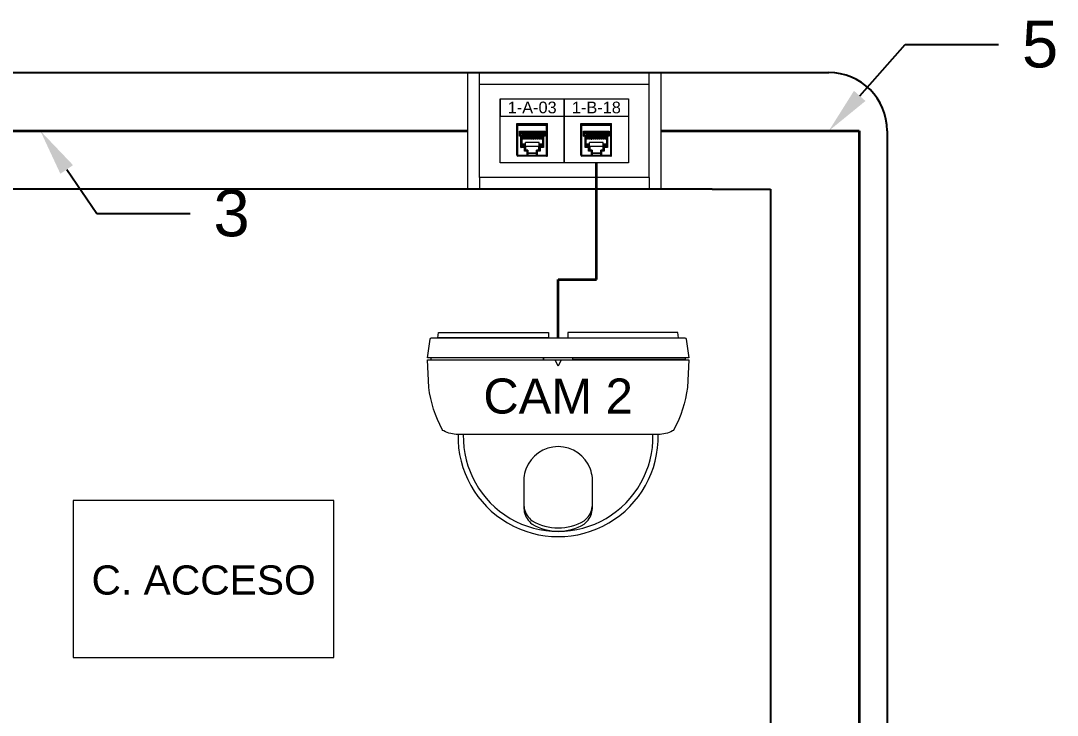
# Model space of a CAD drawing. Header units: millimetres. Extents: x 1256 to 2931, y 3298 to 3694.
# Drawn here: x 1942.9 to 2031.7, y 3481.2 to 3540.7 of the extents above; entities that cross this region are included whole.
import ezdxf
from ezdxf import colors
from ezdxf.entities.mleader import LeaderData, LeaderLine
from ezdxf.math import Vec2, Vec3

# ---------------------------------------------------------------- set-up
doc = ezdxf.new("R2010")
doc.units = ezdxf.units.MM
doc.layers.get('0').update_dxf_attribs({"color": 250, "lineweight": 5})
for name, color, linetype, lineweight in [('001_Dark_1 10', 7, 'Continuous', 0), ('C. Acces', 250, 'Continuous', 5), ('Cams', 1, 'Continuous', 35), ('Canales', 250, 'Continuous', 25), ('Directrius', 1, 'Continuous', 35), ('Recepció', 1, 'Continuous', 35), ('Roseta', 250, 'Continuous', 5)]:
    doc.layers.add(name, color=color, linetype=linetype, lineweight=lineweight)
doc.styles.get("Standard").update_dxf_attribs({"font": 'Arial.ttf'})
pattern_1 = [(45, (1865.3918, 3416.090486), (-0.03132663, 0.03132663), [])]
pattern_2 = [(45, (1870.8918, 3416.090486), (-0.03132663, 0.03132663), [])]

msp = doc.modelspace()

# ---------------------------------------------------------------- hatches: boundary and pattern name
at = {"layer": 'Roseta'}
h = msp.add_hatch(dxfattribs=at)
h.set_pattern_fill('ANSI31', color=256, scale=0.013954, style=0)
h.set_pattern_definition(pattern_1)
h.paths.add_polyline_path([(1986.112, 3531.112), (1986.053, 3531.112), (1986.038, 3531.111), (1986.038, 3530.535), (1986.112, 3530.535)])
h = msp.add_hatch(dxfattribs=at)
h.set_pattern_fill('ANSI31', color=256, scale=0.013954, style=0)
h.set_pattern_definition(pattern_1)
h.paths.add_polyline_path([(1986.29, 3531.112), (1986.227, 3531.112), (1986.215, 3531.111), (1986.215, 3530.535), (1986.29, 3530.535)])
h.paths.add_polyline_path([(1986.466, 3531.112), (1986.391, 3531.112), (1986.391, 3530.535), (1986.466, 3530.535)])
h.paths.add_polyline_path([(1986.644, 3531.112), (1986.569, 3531.112), (1986.569, 3530.535), (1986.644, 3530.535)])
h.paths.add_polyline_path([(1986.821, 3531.112), (1986.746, 3531.112), (1986.746, 3530.535), (1986.821, 3530.535)])
h.paths.add_polyline_path([(1986.923, 3530.535), (1986.998, 3530.535), (1986.998, 3531.112), (1986.923, 3531.112)])
h.paths.add_polyline_path([(1987.102, 3530.535), (1987.176, 3530.535), (1987.176, 3531.112), (1987.102, 3531.112)])
h = msp.add_hatch(dxfattribs=at)
h.set_pattern_fill('ANSI31', color=256, scale=0.013954, style=0)
h.set_pattern_definition(pattern_1)
h.paths.add_polyline_path([(1987.282, 3530.535), (1987.357, 3530.535), (1987.357, 3531.112), (1987.352, 3531.112), (1987.282, 3531.112)])
h = msp.add_hatch(dxfattribs=at)
h.set_pattern_fill('ANSI31', color=256, scale=0.013954, style=0)
h.set_pattern_definition(pattern_2)
h.paths.add_polyline_path([(1991.612, 3531.112), (1991.553, 3531.112), (1991.538, 3531.111), (1991.538, 3530.535), (1991.612, 3530.535)])
h = msp.add_hatch(dxfattribs=at)
h.set_pattern_fill('ANSI31', color=256, scale=0.013954, style=0)
h.set_pattern_definition(pattern_2)
h.paths.add_polyline_path([(1991.79, 3531.112), (1991.727, 3531.112), (1991.715, 3531.111), (1991.715, 3530.535), (1991.79, 3530.535)])
h.paths.add_polyline_path([(1991.966, 3531.112), (1991.891, 3531.112), (1991.891, 3530.535), (1991.966, 3530.535)])
h.paths.add_polyline_path([(1992.144, 3531.112), (1992.069, 3531.112), (1992.069, 3530.535), (1992.144, 3530.535)])
h.paths.add_polyline_path([(1992.321, 3531.112), (1992.246, 3531.112), (1992.246, 3530.535), (1992.321, 3530.535)])
h.paths.add_polyline_path([(1992.423, 3530.535), (1992.498, 3530.535), (1992.498, 3531.112), (1992.423, 3531.112)])
h.paths.add_polyline_path([(1992.602, 3530.535), (1992.676, 3530.535), (1992.676, 3531.112), (1992.602, 3531.112)])
h = msp.add_hatch(dxfattribs=at)
h.set_pattern_fill('ANSI31', color=256, scale=0.013954, style=0)
h.set_pattern_definition(pattern_2)
h.paths.add_polyline_path([(1992.782, 3530.535), (1992.857, 3530.535), (1992.857, 3531.112), (1992.852, 3531.112), (1992.782, 3531.112)])

# ---------------------------------------------------------------- linework, layer by layer
at = {"layer": '001_Dark_1 10'}
for points in [[(1978.618, 3513.524), (1978.658, 3513.984), (1988.094, 3513.984), (1988.094, 3513.524)], [(1999.216, 3513.524), (1999.175, 3513.984), (1989.74, 3513.984), (1989.74, 3513.524)], [(1978.025, 3511.634), (1987.666, 3511.634), (1987.666, 3511.808), (1978.025, 3511.808)], [(1990.168, 3511.634), (1990.168, 3511.808), (1987.666, 3511.808), (1987.666, 3511.634)], [(1989.17, 3511.634), (1988.917, 3511.092), (1988.664, 3511.634)], [(1999.808, 3511.634), (1990.168, 3511.634), (1990.168, 3511.808), (1999.808, 3511.808)]]:
    msp.add_lwpolyline(points, close=True, dxfattribs=at)
for points in [[(1977.715, 3511.808), (1977.941, 3513.411, -0.373885), (1978.07, 3513.524), (1999.764, 3513.524, -0.373885), (1999.893, 3513.411), (2000.118, 3511.808)], [(2000.118, 3511.634), (1999.994, 3509.264, -0.09279), (1998.839, 3505.659, -0.1504), (1998.716, 3505.537, -0.118988), (1997.494, 3505.236), (1980.34, 3505.236, -0.118988), (1979.118, 3505.537, -0.1504), (1978.994, 3505.659, -0.09279), (1977.839, 3509.264), (1977.715, 3511.634)], [(1980.34, 3505.236, 1.02), (1997.494, 3505.236)], [(1985.986, 3499.168, 0.057517), (1986.018, 3498.891, 0.1735), (1986.682, 3497.852, 0.276322), (1991.152, 3497.852, 0.1735), (1991.815, 3498.891, 0.057517), (1991.847, 3499.168), (1991.847, 3501.535, 0.075804), (1991.676, 3502.267, 0.700635), (1986.158, 3502.267, 0.075804), (1985.986, 3501.535)]]:
    msp.add_lwpolyline(points, format="xyb", close=True, dxfattribs=at)
msp.add_lwpolyline([(1985.986, 3499.168), (1985.986, 3498.886, 0.057517), (1986.018, 3498.609, 0.1735), (1986.682, 3497.57, 0.276322), (1991.152, 3497.57, 0.1735), (1991.815, 3498.609, 0.057517), (1991.847, 3498.886), (1991.847, 3499.168)], format="xyb", dxfattribs=at)
msp.add_arc((1988.917, 3505.066), 8.125, 178.86547, 1.13453, dxfattribs=at)
msp.add_point((1988.917, 3513.984), dxfattribs=at)
at = {"layer": 'C. Acces'}
for p, q in [((1947.382, 3499.597), (1947.382, 3486.148)), ((1969.711, 3499.597), (1947.382, 3499.597)), ((1969.711, 3486.148), (1969.711, 3499.597)), ((1947.382, 3486.148), (1969.711, 3486.148))]:
    msp.add_line(p, q, dxfattribs=at)
at = {"layer": 'Cams'}
for p, q in [((1992.194, 3518.524), (1992.194, 3528.489)), ((1988.917, 3513.524), (1988.917, 3518.524)), ((1988.917, 3518.524), (1992.194, 3518.524))]:
    msp.add_line(p, q, dxfattribs=at)
at = {"layer": 'Canales'}
for p, q in [((1867.104, 3536.239), (2012.104, 3536.239)), ((2017.104, 3531.239), (2017.104, 3411.239)), ((2002.104, 3526.239), (1867.104, 3526.239)), ((2002.104, 3526.239), (2007.104, 3526.239)), ((2007.104, 3526.239), (2007.104, 3521.239)), ((2007.104, 3521.239), (2007.104, 3471.239))]:
    msp.add_line(p, q, dxfattribs=at)
msp.add_arc((2012.104, 3531.239), 5, 0, 90, dxfattribs=at)
at = {"layer": 'Recepció'}
for p, q in [((1941.184, 3531.239), (1981.184, 3531.239)), ((1997.704, 3531.239), (2012.704, 3531.239)), ((2012.704, 3531.239), (2014.704, 3531.239)), ((2014.704, 3531.239), (2014.704, 3406.239))]:
    msp.add_line(p, q, dxfattribs=at)
at = {"layer": 'Roseta'}
for p, q in [((1981.184, 3536.239), (1997.704, 3536.239)), ((1981.184, 3526.239), (1981.184, 3536.239)), ((1982.184, 3527.239), (1982.184, 3536.239)), ((1996.704, 3527.239), (1996.704, 3536.239)), ((1997.704, 3536.239), (1997.704, 3526.239)), ((1982.184, 3535.239), (1996.704, 3535.239)), ((1983.944, 3533.989), (1989.444, 3533.989)), ((1983.944, 3528.489), (1983.944, 3533.989)), ((1983.944, 3533.989), (1983.944, 3532.489)), ((1989.444, 3533.989), (1989.444, 3528.489)), ((1989.444, 3533.989), (1994.944, 3533.989)), ((1989.444, 3528.489), (1989.444, 3533.989)), ((1989.444, 3528.489), (1989.444, 3533.989)), ((1994.944, 3533.989), (1994.944, 3528.489)), ((1983.944, 3532.489), (1994.944, 3532.489)), ((1985.369, 3531.859), (1988.003, 3531.859)), ((1990.869, 3531.859), (1993.503, 3531.859)), ((1987.933, 3529.068), (1985.456, 3529.068)), ((1993.433, 3529.068), (1990.956, 3529.068)), ((1989.444, 3528.489), (1983.944, 3528.489)), ((1994.944, 3528.489), (1989.444, 3528.489)), ((1996.704, 3527.239), (1982.184, 3527.239)), ((1982.184, 3527.239), (1982.184, 3526.239)), ((1996.704, 3527.239), (1996.704, 3526.239)), ((1997.704, 3526.239), (1981.184, 3526.239))]:
    msp.add_line(p, q, dxfattribs=at)
at = {"layer": 'Roseta', "linetype": 'Continuous'}
for p, q in [((1985.369, 3529.155), (1985.369, 3531.859)), ((1985.369, 3531.736), (1988.003, 3531.736)), ((1985.456, 3529.068), (1985.456, 3531.859)), ((1985.456, 3531.824), (1987.933, 3531.824)), ((1987.933, 3529.068), (1987.933, 3531.859)), ((1988.003, 3529.068), (1988.003, 3531.859)), ((1990.869, 3529.155), (1990.869, 3531.859)), ((1990.869, 3531.736), (1993.503, 3531.736)), ((1990.956, 3529.068), (1990.956, 3531.859)), ((1990.956, 3531.824), (1993.433, 3531.824)), ((1993.433, 3529.068), (1993.433, 3531.859)), ((1993.503, 3529.068), (1993.503, 3531.859)), ((1985.596, 3531.211), (1987.793, 3531.211)), ((1985.596, 3530.777), (1985.596, 3531.211)), ((1985.735, 3530.777), (1985.596, 3530.777)), ((1985.683, 3531.124), (1987.706, 3531.124)), ((1985.683, 3530.864), (1985.683, 3531.124)), ((1985.683, 3531.124), (1985.683, 3531.124)), ((1985.683, 3531.112), (1987.706, 3531.112)), ((1985.683, 3531.072), (1985.691, 3531.072)), ((1985.683, 3530.864), (1985.857, 3530.864)), ((1985.691, 3530.995), (1985.691, 3531.112)), ((1985.866, 3531.082), (1985.691, 3531.082)), ((1985.866, 3530.995), (1985.691, 3530.995)), ((1985.735, 3529.818), (1985.735, 3530.777)), ((1985.822, 3529.905), (1985.822, 3530.864)), ((1985.857, 3530.995), (1985.857, 3530.535)), ((1985.866, 3530.535), (1985.866, 3531.112)), ((1985.875, 3531.112), (1985.875, 3530.535)), ((1985.942, 3530.535), (1985.942, 3531.073)), ((1985.942, 3531.073), (1986.024, 3531.073)), ((1986.024, 3531.072), (1985.942, 3531.072)), ((1986.024, 3530.535), (1986.024, 3531.073)), ((1986.031, 3531.112), (1986.031, 3530.535)), ((1986.038, 3531.112), (1986.038, 3530.535)), ((1986.053, 3531.112), (1986.038, 3531.111)), ((1986.112, 3531.112), (1986.112, 3530.535)), ((1986.12, 3530.535), (1986.12, 3531.073)), ((1986.12, 3531.073), (1986.202, 3531.073)), ((1986.202, 3531.072), (1986.12, 3531.072)), ((1986.202, 3530.535), (1986.202, 3531.073)), ((1986.21, 3531.112), (1986.21, 3530.535)), ((1986.215, 3531.112), (1986.215, 3530.535)), ((1986.227, 3531.112), (1986.215, 3531.111)), ((1986.29, 3531.112), (1986.29, 3530.535)), ((1986.298, 3530.535), (1986.298, 3531.073)), ((1986.298, 3531.073), (1986.38, 3531.073)), ((1986.38, 3531.072), (1986.298, 3531.072)), ((1986.38, 3530.535), (1986.38, 3531.073)), ((1986.389, 3531.112), (1986.389, 3530.535)), ((1986.391, 3531.112), (1986.391, 3530.535)), ((1986.466, 3531.112), (1986.466, 3530.535)), ((1986.476, 3530.535), (1986.476, 3531.073)), ((1986.476, 3531.073), (1986.557, 3531.073)), ((1986.557, 3531.072), (1986.476, 3531.072)), ((1986.557, 3530.535), (1986.557, 3531.073)), ((1986.567, 3531.112), (1986.567, 3530.535)), ((1986.569, 3531.112), (1986.569, 3530.535)), ((1986.644, 3531.112), (1986.644, 3530.535)), ((1986.653, 3530.535), (1986.653, 3531.073)), ((1986.653, 3531.073), (1986.735, 3531.073)), ((1986.735, 3531.072), (1986.653, 3531.072)), ((1986.735, 3530.535), (1986.735, 3531.073)), ((1986.746, 3531.112), (1986.746, 3530.535)), ((1986.821, 3531.112), (1986.821, 3530.535)), ((1986.821, 3531.112), (1986.821, 3530.535)), ((1986.831, 3530.535), (1986.831, 3531.073)), ((1986.831, 3531.073), (1986.913, 3531.073)), ((1986.913, 3531.072), (1986.831, 3531.072)), ((1986.913, 3530.535), (1986.913, 3531.073)), ((1986.923, 3531.112), (1986.923, 3530.535)), ((1986.998, 3531.112), (1986.998, 3530.535)), ((1986.999, 3531.112), (1986.999, 3530.535)), ((1987.009, 3530.535), (1987.009, 3531.073)), ((1987.009, 3531.073), (1987.091, 3531.073)), ((1987.091, 3531.072), (1987.009, 3531.072)), ((1987.091, 3530.535), (1987.091, 3531.073)), ((1987.102, 3531.112), (1987.102, 3530.535)), ((1987.176, 3531.112), (1987.176, 3530.535)), ((1987.18, 3531.112), (1987.18, 3530.535)), ((1987.187, 3530.535), (1987.187, 3531.073)), ((1987.187, 3531.073), (1987.269, 3531.073)), ((1987.269, 3531.072), (1987.187, 3531.072)), ((1987.269, 3530.535), (1987.269, 3531.073)), ((1987.282, 3531.112), (1987.282, 3530.535)), ((1987.357, 3531.112), (1987.352, 3531.112)), ((1987.357, 3531.113), (1987.357, 3531.112)), ((1987.357, 3531.112), (1987.357, 3530.535)), ((1987.361, 3531.112), (1987.361, 3530.535)), ((1987.365, 3530.535), (1987.365, 3531.073)), ((1987.365, 3531.073), (1987.447, 3531.073)), ((1987.447, 3531.072), (1987.365, 3531.072)), ((1987.447, 3530.535), (1987.447, 3531.073)), ((1987.514, 3530.535), (1987.514, 3531.112)), ((1987.523, 3530.535), (1987.523, 3531.112)), ((1987.523, 3531.082), (1987.697, 3531.082)), ((1987.697, 3530.995), (1987.523, 3530.995)), ((1987.532, 3530.995), (1987.532, 3530.535)), ((1987.706, 3530.864), (1987.532, 3530.864)), ((1987.566, 3530.864), (1987.566, 3529.905)), ((1987.793, 3530.777), (1987.654, 3530.777)), ((1987.654, 3530.777), (1987.654, 3529.818)), ((1987.697, 3530.995), (1987.697, 3531.112)), ((1987.706, 3531.072), (1987.697, 3531.072)), ((1987.706, 3531.124), (1987.706, 3530.864)), ((1987.706, 3531.124), (1987.706, 3531.124)), ((1987.793, 3531.211), (1987.793, 3530.777)), ((1991.096, 3531.211), (1993.293, 3531.211)), ((1991.096, 3530.777), (1991.096, 3531.211)), ((1991.235, 3530.777), (1991.096, 3530.777)), ((1991.183, 3531.124), (1993.206, 3531.124)), ((1991.183, 3530.864), (1991.183, 3531.124)), ((1991.183, 3531.124), (1991.183, 3531.124)), ((1991.183, 3531.112), (1993.206, 3531.112)), ((1991.183, 3531.072), (1991.191, 3531.072)), ((1991.183, 3530.864), (1991.357, 3530.864)), ((1991.191, 3530.995), (1991.191, 3531.112)), ((1991.366, 3531.082), (1991.191, 3531.082)), ((1991.366, 3530.995), (1991.191, 3530.995)), ((1991.235, 3529.818), (1991.235, 3530.777)), ((1991.322, 3529.905), (1991.322, 3530.864)), ((1991.357, 3530.995), (1991.357, 3530.535)), ((1991.366, 3530.535), (1991.366, 3531.112)), ((1991.375, 3531.112), (1991.375, 3530.535)), ((1991.442, 3530.535), (1991.442, 3531.073)), ((1991.442, 3531.073), (1991.524, 3531.073)), ((1991.524, 3531.072), (1991.442, 3531.072)), ((1991.524, 3530.535), (1991.524, 3531.073)), ((1991.531, 3531.112), (1991.531, 3530.535)), ((1991.538, 3531.112), (1991.538, 3530.535)), ((1991.553, 3531.112), (1991.538, 3531.111)), ((1991.612, 3531.112), (1991.612, 3530.535)), ((1991.62, 3530.535), (1991.62, 3531.073)), ((1991.62, 3531.073), (1991.702, 3531.073)), ((1991.702, 3531.072), (1991.62, 3531.072)), ((1991.702, 3530.535), (1991.702, 3531.073)), ((1991.71, 3531.112), (1991.71, 3530.535)), ((1991.715, 3531.112), (1991.715, 3530.535)), ((1991.727, 3531.112), (1991.715, 3531.111)), ((1991.79, 3531.112), (1991.79, 3530.535)), ((1991.798, 3530.535), (1991.798, 3531.073)), ((1991.798, 3531.073), (1991.88, 3531.073)), ((1991.88, 3531.072), (1991.798, 3531.072)), ((1991.88, 3530.535), (1991.88, 3531.073)), ((1991.889, 3531.112), (1991.889, 3530.535)), ((1991.891, 3531.112), (1991.891, 3530.535)), ((1991.966, 3531.112), (1991.966, 3530.535)), ((1991.976, 3530.535), (1991.976, 3531.073)), ((1991.976, 3531.073), (1992.057, 3531.073)), ((1992.057, 3531.072), (1991.976, 3531.072)), ((1992.057, 3530.535), (1992.057, 3531.073)), ((1992.067, 3531.112), (1992.067, 3530.535)), ((1992.069, 3531.112), (1992.069, 3530.535)), ((1992.144, 3531.112), (1992.144, 3530.535)), ((1992.153, 3530.535), (1992.153, 3531.073)), ((1992.153, 3531.073), (1992.235, 3531.073)), ((1992.235, 3531.072), (1992.153, 3531.072)), ((1992.235, 3530.535), (1992.235, 3531.073)), ((1992.246, 3531.112), (1992.246, 3530.535)), ((1992.321, 3531.112), (1992.321, 3530.535)), ((1992.321, 3531.112), (1992.321, 3530.535)), ((1992.331, 3530.535), (1992.331, 3531.073)), ((1992.331, 3531.073), (1992.413, 3531.073)), ((1992.413, 3531.072), (1992.331, 3531.072)), ((1992.413, 3530.535), (1992.413, 3531.073)), ((1992.423, 3531.112), (1992.423, 3530.535)), ((1992.498, 3531.112), (1992.498, 3530.535)), ((1992.499, 3531.112), (1992.499, 3530.535)), ((1992.509, 3530.535), (1992.509, 3531.073)), ((1992.509, 3531.073), (1992.591, 3531.073)), ((1992.591, 3531.072), (1992.509, 3531.072)), ((1992.591, 3530.535), (1992.591, 3531.073)), ((1992.602, 3531.112), (1992.602, 3530.535)), ((1992.676, 3531.112), (1992.676, 3530.535)), ((1992.68, 3531.112), (1992.68, 3530.535)), ((1992.687, 3530.535), (1992.687, 3531.073)), ((1992.687, 3531.073), (1992.769, 3531.073)), ((1992.769, 3531.072), (1992.687, 3531.072)), ((1992.769, 3530.535), (1992.769, 3531.073)), ((1992.782, 3531.112), (1992.782, 3530.535)), ((1992.857, 3531.112), (1992.852, 3531.112)), ((1992.857, 3531.113), (1992.857, 3531.112)), ((1992.857, 3531.112), (1992.857, 3530.535)), ((1992.861, 3531.112), (1992.861, 3530.535)), ((1992.865, 3530.535), (1992.865, 3531.073)), ((1992.865, 3531.073), (1992.947, 3531.073)), ((1992.947, 3531.072), (1992.865, 3531.072)), ((1992.947, 3530.535), (1992.947, 3531.073)), ((1993.014, 3530.535), (1993.014, 3531.112)), ((1993.023, 3530.535), (1993.023, 3531.112)), ((1993.023, 3531.082), (1993.197, 3531.082)), ((1993.197, 3530.995), (1993.023, 3530.995)), ((1993.032, 3530.995), (1993.032, 3530.535)), ((1993.206, 3530.864), (1993.032, 3530.864)), ((1993.066, 3530.864), (1993.066, 3529.905)), ((1993.293, 3530.777), (1993.154, 3530.777)), ((1993.154, 3530.777), (1993.154, 3529.818)), ((1993.197, 3530.995), (1993.197, 3531.112)), ((1993.206, 3531.072), (1993.197, 3531.072)), ((1993.206, 3531.124), (1993.206, 3530.864)), ((1993.206, 3531.124), (1993.206, 3531.124)), ((1993.293, 3531.211), (1993.293, 3530.777)), ((1986.11, 3530.114), (1985.822, 3530.114)), ((1986.11, 3530.027), (1985.822, 3530.027)), ((1987.566, 3529.905), (1985.822, 3529.905)), ((1985.942, 3530.535), (1985.857, 3530.535)), ((1986.12, 3530.535), (1986.024, 3530.535)), ((1986.11, 3529.591), (1986.11, 3530.254)), ((1987.279, 3530.254), (1986.11, 3530.254)), ((1986.114, 3529.905), (1986.114, 3529.591)), ((1986.122, 3529.905), (1986.122, 3529.591)), ((1986.298, 3530.535), (1986.202, 3530.535)), ((1986.476, 3530.535), (1986.38, 3530.535)), ((1986.653, 3530.535), (1986.557, 3530.535)), ((1986.831, 3530.535), (1986.735, 3530.535)), ((1987.009, 3530.535), (1986.913, 3530.535)), ((1987.187, 3530.535), (1987.091, 3530.535)), ((1987.267, 3529.591), (1987.267, 3529.905)), ((1987.365, 3530.535), (1987.269, 3530.535)), ((1987.275, 3529.591), (1987.275, 3529.905)), ((1987.279, 3529.591), (1987.279, 3530.254)), ((1987.566, 3530.114), (1987.279, 3530.114)), ((1987.566, 3530.027), (1987.279, 3530.027)), ((1987.532, 3530.535), (1987.447, 3530.535)), ((1991.61, 3530.114), (1991.322, 3530.114)), ((1991.61, 3530.027), (1991.322, 3530.027)), ((1993.066, 3529.905), (1991.322, 3529.905)), ((1991.442, 3530.535), (1991.357, 3530.535)), ((1991.62, 3530.535), (1991.524, 3530.535)), ((1991.61, 3529.591), (1991.61, 3530.254)), ((1992.779, 3530.254), (1991.61, 3530.254)), ((1991.614, 3529.905), (1991.614, 3529.591)), ((1991.622, 3529.905), (1991.622, 3529.591)), ((1991.798, 3530.535), (1991.702, 3530.535)), ((1991.976, 3530.535), (1991.88, 3530.535)), ((1992.153, 3530.535), (1992.057, 3530.535)), ((1992.331, 3530.535), (1992.235, 3530.535)), ((1992.509, 3530.535), (1992.413, 3530.535)), ((1992.687, 3530.535), (1992.591, 3530.535)), ((1992.767, 3529.591), (1992.767, 3529.905)), ((1992.865, 3530.535), (1992.769, 3530.535)), ((1992.775, 3529.591), (1992.775, 3529.905)), ((1992.779, 3529.591), (1992.779, 3530.254)), ((1993.066, 3530.114), (1992.779, 3530.114)), ((1993.066, 3530.027), (1992.779, 3530.027)), ((1993.032, 3530.535), (1992.947, 3530.535)), ((1985.369, 3529.155), (1988.003, 3529.155)), ((1986.023, 3529.818), (1985.735, 3529.818)), ((1986.023, 3529.504), (1986.023, 3529.818)), ((1986.241, 3529.504), (1986.023, 3529.504)), ((1986.328, 3529.591), (1986.11, 3529.591)), ((1986.241, 3529.504), (1986.241, 3529.155)), ((1986.328, 3529.591), (1986.328, 3529.181)), ((1986.328, 3529.347), (1987.061, 3529.347)), ((1986.328, 3529.338), (1987.061, 3529.338)), ((1986.328, 3529.329), (1987.061, 3529.329)), ((1987.061, 3529.181), (1987.061, 3529.591)), ((1987.279, 3529.591), (1987.061, 3529.591)), ((1987.148, 3529.155), (1987.148, 3529.504)), ((1987.366, 3529.504), (1987.148, 3529.504)), ((1987.366, 3529.818), (1987.366, 3529.504)), ((1987.654, 3529.818), (1987.366, 3529.818)), ((1990.869, 3529.155), (1993.503, 3529.155)), ((1991.523, 3529.818), (1991.235, 3529.818)), ((1991.523, 3529.504), (1991.523, 3529.818)), ((1991.741, 3529.504), (1991.523, 3529.504)), ((1991.828, 3529.591), (1991.61, 3529.591)), ((1991.741, 3529.504), (1991.741, 3529.155)), ((1991.828, 3529.591), (1991.828, 3529.181)), ((1991.828, 3529.347), (1992.561, 3529.347)), ((1991.828, 3529.338), (1992.561, 3529.338)), ((1991.828, 3529.329), (1992.561, 3529.329)), ((1992.561, 3529.181), (1992.561, 3529.591)), ((1992.779, 3529.591), (1992.561, 3529.591)), ((1992.648, 3529.155), (1992.648, 3529.504)), ((1992.866, 3529.504), (1992.648, 3529.504)), ((1992.866, 3529.818), (1992.866, 3529.504)), ((1993.154, 3529.818), (1992.866, 3529.818))]:
    msp.add_line(p, q, dxfattribs=at)
for centre, start, end in [((1985.456, 3531.736), 90, 180), ((1987.933, 3531.736), 36.23422, 90), ((1990.956, 3531.736), 90, 180), ((1993.433, 3531.736), 36.23422, 90), ((1985.456, 3529.155), 180, 270), ((1987.933, 3529.155), 270, 323.26635), ((1990.956, 3529.155), 180, 270), ((1993.433, 3529.155), 270, 323.26635)]:
    msp.add_arc(centre, 0.0872, start, end, dxfattribs=at)
for points, start_tangent, end_tangent in [([(1985.683, 3531.124), (1985.68, 3531.127), (1985.672, 3531.134), (1985.662, 3531.144), (1985.651, 3531.156), (1985.638, 3531.169), (1985.624, 3531.183), (1985.61, 3531.197), (1985.596, 3531.211)], (-0.707107, 0.707107), (-0.707107, 0.707107)), ([(1985.596, 3530.777), (1985.61, 3530.791), (1985.624, 3530.806), (1985.638, 3530.82), (1985.651, 3530.833), (1985.663, 3530.845), (1985.673, 3530.855), (1985.68, 3530.862), (1985.683, 3530.864)], (0.707107, 0.707107), (0.707107, 0.707107)), ([(1985.735, 3530.777), (1985.749, 3530.791), (1985.764, 3530.806), (1985.778, 3530.82), (1985.791, 3530.833), (1985.803, 3530.845), (1985.813, 3530.855), (1985.82, 3530.862), (1985.822, 3530.864)], (0.707107, 0.707107), (0.707107, 0.707107)), ([(1987.654, 3530.777), (1987.64, 3530.791), (1987.625, 3530.806), (1987.611, 3530.82), (1987.598, 3530.833), (1987.586, 3530.845), (1987.576, 3530.855), (1987.569, 3530.862), (1987.566, 3530.864)], (-0.707107, 0.707107), (-0.707107, 0.707107)), ([(1987.706, 3531.124), (1987.709, 3531.127), (1987.716, 3531.134), (1987.726, 3531.144), (1987.738, 3531.156), (1987.751, 3531.169), (1987.765, 3531.183), (1987.779, 3531.197), (1987.793, 3531.211)], (0.707107, 0.707107), (0.707107, 0.707107)), ([(1987.793, 3530.777), (1987.779, 3530.791), (1987.765, 3530.806), (1987.751, 3530.82), (1987.737, 3530.833), (1987.726, 3530.845), (1987.716, 3530.855), (1987.709, 3530.862), (1987.706, 3530.864)], (-0.707107, 0.707107), (-0.707107, 0.707107)), ([(1991.183, 3531.124), (1991.18, 3531.127), (1991.172, 3531.134), (1991.162, 3531.144), (1991.151, 3531.156), (1991.138, 3531.169), (1991.124, 3531.183), (1991.11, 3531.197), (1991.096, 3531.211)], (-0.707107, 0.707107), (-0.707107, 0.707107)), ([(1991.096, 3530.777), (1991.11, 3530.791), (1991.124, 3530.806), (1991.138, 3530.82), (1991.151, 3530.833), (1991.163, 3530.845), (1991.173, 3530.855), (1991.18, 3530.862), (1991.183, 3530.864)], (0.707107, 0.707107), (0.707107, 0.707107)), ([(1991.235, 3530.777), (1991.249, 3530.791), (1991.264, 3530.806), (1991.278, 3530.82), (1991.291, 3530.833), (1991.303, 3530.845), (1991.313, 3530.855), (1991.32, 3530.862), (1991.322, 3530.864)], (0.707107, 0.707107), (0.707107, 0.707107)), ([(1993.154, 3530.777), (1993.14, 3530.791), (1993.125, 3530.806), (1993.111, 3530.82), (1993.098, 3530.833), (1993.086, 3530.845), (1993.076, 3530.855), (1993.069, 3530.862), (1993.066, 3530.864)], (-0.707107, 0.707107), (-0.707107, 0.707107)), ([(1993.206, 3531.124), (1993.209, 3531.127), (1993.216, 3531.134), (1993.226, 3531.144), (1993.238, 3531.156), (1993.251, 3531.169), (1993.265, 3531.183), (1993.279, 3531.197), (1993.293, 3531.211)], (0.707107, 0.707107), (0.707107, 0.707107)), ([(1993.293, 3530.777), (1993.279, 3530.791), (1993.265, 3530.806), (1993.251, 3530.82), (1993.237, 3530.833), (1993.226, 3530.845), (1993.216, 3530.855), (1993.209, 3530.862), (1993.206, 3530.864)], (-0.707107, 0.707107), (-0.707107, 0.707107)), ([(1985.735, 3529.818), (1985.749, 3529.832), (1985.764, 3529.846), (1985.778, 3529.86), (1985.791, 3529.874), (1985.803, 3529.885), (1985.813, 3529.895), (1985.82, 3529.902), (1985.822, 3529.905)], (0.707107, 0.707107), (0.707107, 0.707107)), ([(1986.023, 3529.818), (1986.037, 3529.832), (1986.051, 3529.846), (1986.065, 3529.86), (1986.079, 3529.874), (1986.091, 3529.885), (1986.1, 3529.895), (1986.107, 3529.902), (1986.11, 3529.905)], (0.707107, 0.707107), (0.707107, 0.707107)), ([(1987.366, 3529.818), (1987.352, 3529.832), (1987.337, 3529.846), (1987.323, 3529.86), (1987.31, 3529.874), (1987.298, 3529.885), (1987.288, 3529.895), (1987.281, 3529.902), (1987.279, 3529.905)], (-0.707107, 0.707107), (-0.707107, 0.707107)), ([(1987.654, 3529.818), (1987.64, 3529.832), (1987.625, 3529.846), (1987.611, 3529.86), (1987.598, 3529.874), (1987.586, 3529.885), (1987.576, 3529.895), (1987.569, 3529.902), (1987.566, 3529.905)], (-0.707107, 0.707107), (-0.707107, 0.707107)), ([(1991.235, 3529.818), (1991.249, 3529.832), (1991.264, 3529.846), (1991.278, 3529.86), (1991.291, 3529.874), (1991.303, 3529.885), (1991.313, 3529.895), (1991.32, 3529.902), (1991.322, 3529.905)], (0.707107, 0.707107), (0.707107, 0.707107)), ([(1991.523, 3529.818), (1991.537, 3529.832), (1991.551, 3529.846), (1991.565, 3529.86), (1991.579, 3529.874), (1991.591, 3529.885), (1991.6, 3529.895), (1991.607, 3529.902), (1991.61, 3529.905)], (0.707107, 0.707107), (0.707107, 0.707107)), ([(1992.866, 3529.818), (1992.852, 3529.832), (1992.837, 3529.846), (1992.823, 3529.86), (1992.81, 3529.874), (1992.798, 3529.885), (1992.788, 3529.895), (1992.781, 3529.902), (1992.779, 3529.905)], (-0.707107, 0.707107), (-0.707107, 0.707107)), ([(1993.154, 3529.818), (1993.14, 3529.832), (1993.125, 3529.846), (1993.111, 3529.86), (1993.098, 3529.874), (1993.086, 3529.885), (1993.076, 3529.895), (1993.069, 3529.902), (1993.066, 3529.905)], (-0.707107, 0.707107), (-0.707107, 0.707107)), ([(1986.023, 3529.504), (1986.037, 3529.518), (1986.051, 3529.532), (1986.065, 3529.546), (1986.079, 3529.56), (1986.091, 3529.572), (1986.1, 3529.581), (1986.107, 3529.588), (1986.11, 3529.591)], (0.707107, 0.707107), (0.707107, 0.707107)), ([(1986.241, 3529.504), (1986.255, 3529.518), (1986.269, 3529.532), (1986.283, 3529.546), (1986.297, 3529.56), (1986.309, 3529.572), (1986.318, 3529.581), (1986.325, 3529.588), (1986.328, 3529.591)], (0.707107, 0.707107), (0.707107, 0.707107)), ([(1986.328, 3529.181), (1986.325, 3529.174), (1986.316, 3529.168), (1986.302, 3529.162), (1986.284, 3529.158), (1986.263, 3529.156), (1986.241, 3529.155)], (0, -1), (-1, 0)), ([(1987.148, 3529.504), (1987.134, 3529.518), (1987.119, 3529.532), (1987.105, 3529.546), (1987.092, 3529.56), (1987.08, 3529.572), (1987.07, 3529.581), (1987.063, 3529.588), (1987.061, 3529.591)], (-0.707107, 0.707107), (-0.707107, 0.707107)), ([(1987.148, 3529.155), (1987.126, 3529.156), (1987.105, 3529.158), (1987.087, 3529.162), (1987.073, 3529.168), (1987.064, 3529.174), (1987.061, 3529.181)], (-1, 0), (0, 1)), ([(1987.366, 3529.504), (1987.352, 3529.518), (1987.337, 3529.532), (1987.323, 3529.546), (1987.31, 3529.56), (1987.298, 3529.572), (1987.288, 3529.581), (1987.281, 3529.588), (1987.279, 3529.591)], (-0.707107, 0.707107), (-0.707107, 0.707107)), ([(1991.523, 3529.504), (1991.537, 3529.518), (1991.551, 3529.532), (1991.565, 3529.546), (1991.579, 3529.56), (1991.591, 3529.572), (1991.6, 3529.581), (1991.607, 3529.588), (1991.61, 3529.591)], (0.707107, 0.707107), (0.707107, 0.707107)), ([(1991.741, 3529.504), (1991.755, 3529.518), (1991.769, 3529.532), (1991.783, 3529.546), (1991.797, 3529.56), (1991.809, 3529.572), (1991.818, 3529.581), (1991.825, 3529.588), (1991.828, 3529.591)], (0.707107, 0.707107), (0.707107, 0.707107)), ([(1991.828, 3529.181), (1991.825, 3529.174), (1991.816, 3529.168), (1991.802, 3529.162), (1991.784, 3529.158), (1991.763, 3529.156), (1991.741, 3529.155)], (0, -1), (-1, 0)), ([(1992.648, 3529.504), (1992.634, 3529.518), (1992.619, 3529.532), (1992.605, 3529.546), (1992.592, 3529.56), (1992.58, 3529.572), (1992.57, 3529.581), (1992.563, 3529.588), (1992.561, 3529.591)], (-0.707107, 0.707107), (-0.707107, 0.707107)), ([(1992.648, 3529.155), (1992.626, 3529.156), (1992.605, 3529.158), (1992.587, 3529.162), (1992.573, 3529.168), (1992.564, 3529.174), (1992.561, 3529.181)], (-1, 0), (0, 1)), ([(1992.866, 3529.504), (1992.852, 3529.518), (1992.837, 3529.532), (1992.823, 3529.546), (1992.81, 3529.56), (1992.798, 3529.572), (1992.788, 3529.581), (1992.781, 3529.588), (1992.779, 3529.591)], (-0.707107, 0.707107), (-0.707107, 0.707107))]:
    msp.add_spline(points, degree=3, dxfattribs=dict(at, start_tangent=start_tangent, end_tangent=end_tangent))

# ---------------------------------------------------------------- texts
at = {"insert": (1988.917, 3508.51), "char_height": 3, "attachment_point": 5}
msp.add_mtext_dynamic_manual_height_columns('CAM 2', width=14.6482, gutter_width=5, heights=[0], dxfattribs=at)
at = {"layer": 'C. Acces', "insert": (1958.547, 3492.758), "char_height": 2.5, "attachment_point": 5}
msp.add_mtext_dynamic_manual_height_columns('C. ACCESO', width=22.32918, gutter_width=12.5, heights=[13.45], dxfattribs=at)
at = {"layer": 'Roseta', "char_height": 1, "attachment_point": 5}
for s, insert in [('1-A-03', (1986.694, 3533.238)), ('1-B-18', (1992.194, 3533.238))]:
    msp.add_mtext_dynamic_manual_height_columns(s, width=5.5, gutter_width=12.5, heights=[1.5], dxfattribs=dict(at, insert=insert))

# ---------------------------------------------------------------- leaders
at = {"layer": 'Directrius'}
ml = msp.add_multileader_mtext('Standard', dxfattribs=at)
ml.set_content('5', color=256)
ml.set_leader_properties()
ml.build(insert=Vec2(0, 0))
ctx = ml.context
ctx.base_point, ctx.plane_origin = Vec3(2026.649, 3538.638), Vec3(2012.104, 3531.239)
notes = []
notes.append((ctx, [(0, (1, 1, 0), (2018.649, 3538.638), (1, 0), 8, [(0, [(2012.104, 3531.239)], 0, [])])]))
ctx.mtext.insert, ctx.mtext.flow_direction = Vec3(2028.649, 3540.672), 5
ml = msp.add_multileader_mtext('Standard', dxfattribs=at)
ml.set_content('3', color=256)
ml.set_leader_properties()
ml.build(insert=Vec2(0, 0))
ctx = ml.context
ctx.base_point, ctx.plane_origin = Vec3(1957.386, 3524.174), Vec3(1944.56, 3531.239)
notes.append((ctx, [(0, (1, 1, 0), (1949.386, 3524.174), (1, 0), 8, [(0, [(1944.56, 3531.239)], 0, [])])]))
ctx.mtext.insert, ctx.mtext.flow_direction = Vec3(1959.386, 3526.21), 5
for ctx, leaders in notes:
    for number, flags, end, landing, length, lines in leaders:
        leader = LeaderData()
        leader.index, (leader.has_last_leader_line, leader.has_dogleg_vector, leader.attachment_direction) = number, flags
        leader.last_leader_point, leader.dogleg_vector, leader.dogleg_length = Vec3(end), Vec3(landing), length
        for number, points, colour, breaks in lines:
            line = LeaderLine()
            line.index, line.vertices, line.color, line.breaks = number, Vec3.list(points), colors.encode_raw_color(colour), breaks
            leader.lines.append(line)
        ctx.leaders.append(leader)

doc.saveas('drawing.dxf')
